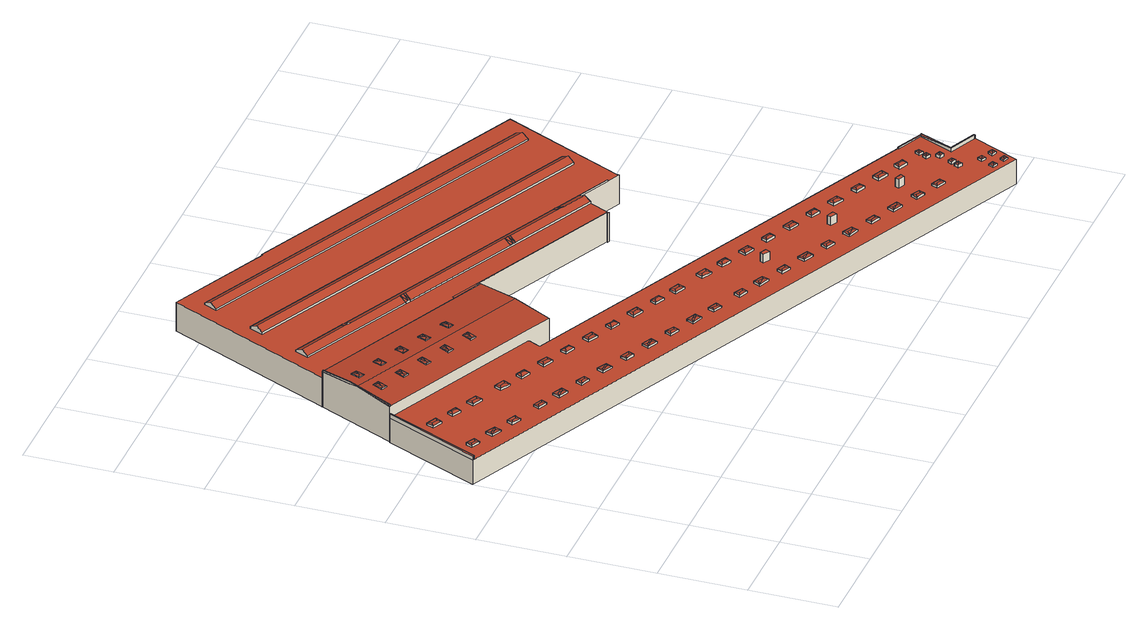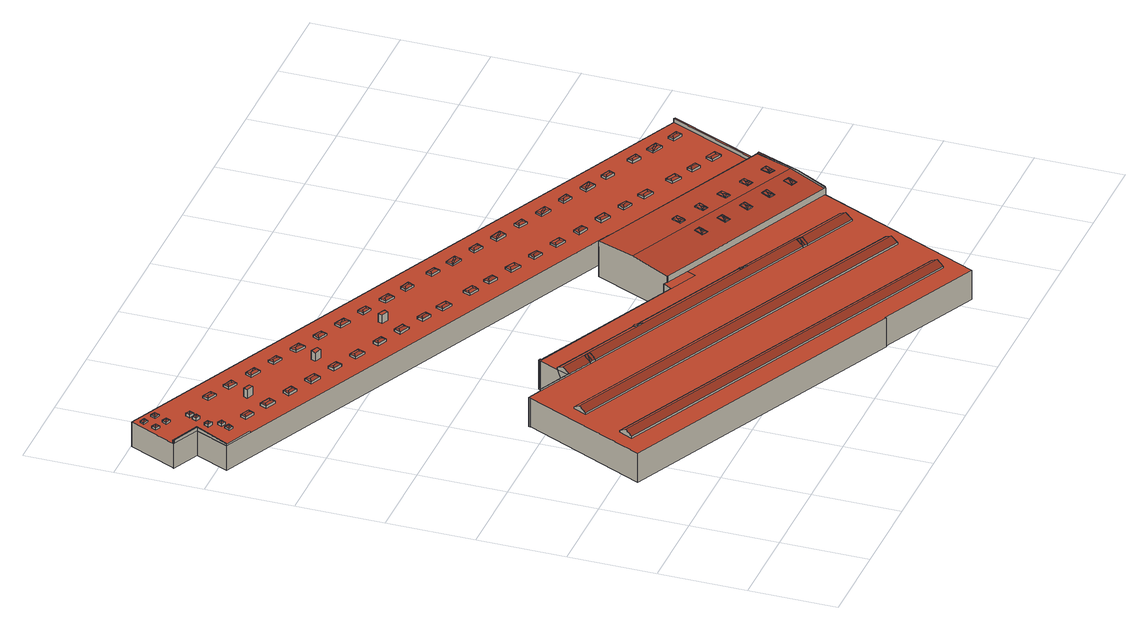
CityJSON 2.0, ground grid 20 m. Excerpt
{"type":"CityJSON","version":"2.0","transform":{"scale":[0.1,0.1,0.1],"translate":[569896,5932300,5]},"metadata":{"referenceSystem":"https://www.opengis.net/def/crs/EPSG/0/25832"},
"CityObjects":{
"building1":{"type":"Building","attributes":{"Grundfläche 2D":"8450.774285","Grundhöhe NN":"5.242"},"children":["building1-1","building1-2","building1-3","building1-4","building1-5","building1-6","building1-7","building1-8","building1-9","building1-10","building1-11","building1-12","building1-13","building1-14","building1-15","building1-16","building1-17","building1-18","building1-19","building1-20","building1-21","building1-22","building1-23","building1-24","building1-25","building1-26","building1-27","building1-28","building1-29","building1-30","building1-31","building1-32","building1-33","building1-34","building1-35","building1-36","building1-37","building1-38","building1-39","building1-40","building1-41","building1-42","building1-43","building1-44","building1-45","building1-46","building1-47","building1-48","building1-49","building1-50","building1-51","building1-52","building1-53","building1-54","building1-55","building1-56","building1-57","building1-58","building1-59","building1-60","building1-61","building1-62","building1-63","building1-64","building1-65","building1-66","building1-67","building1-68","building1-69","building1-70","building1-71","building1-72","building1-73"],"geometry":[{"type":"MultiSurface","lod":"3","boundaries":[[[0,1,2,3,4,5]],[[6,7,8,9,10,11,12,13,14,15,16,17,18,19,20,21,22,23,24,25,26,27,28,29,30,31]],[[32,33,34,35,36,37,38,39,40,41,31,30,29,28,27,26,25,24,23,22]],[[42,43,44,45]],[[46,47,44,43]],[[48,49,50,51]],[[52,53,50,49]],[[54,55,56,57]],[[54,57,58,59,60,61,62,63,64,65]],[[66,67,68,69,70,71,72,73,74,75,76,77,78,79,80,81,82,83,84,85,86,87],[88,89,90,91],[92,93,94,95]],[[96,97,98,99,100,101,102,103,104,105]],[[106,107,108,109,110,100,99,98,111,112]],[[113,114,115,75,74,73,116,117,118,119]],[[76,75,120,121]],[[5,4,64,63]],[[2,1,122,123]],[[123,124,3,2]],[[124,64,4,3]],[[41,76,125,6,31]],[[125,86,7,6]],[[86,85,8,7]],[[85,84,9,8]],[[126,15,14,13,83,82]],[[20,81,80,21]],[[21,80,79,32,22]],[[79,78,33,32]],[[41,40,37,36,77,76]],[[47,94,93,45,44]],[[42,45,93,92]],[[42,92,95,46,43]],[[47,46,95,94]],[[53,91,90,51,50]],[[48,51,90,89]],[[48,89,88,52,49]],[[53,52,88,91]],[[123,122,127,128]],[[124,123,128,129]],[[65,64,124,129,130]],[[131,55,54,65,130,132]],[[57,56,55,131,133]],[[58,57,133,134]],[[135,136,61,60,59,58,134,137]],[[62,61,136,138]],[[121,125,76]],[[87,86,125,121,139]],[[66,87,139,140]],[[68,67,141,142]],[[67,66,140,141]],[[69,68,142,143]],[[70,69,143,144]],[[71,70,144,145]],[[72,71,145,146]],[[96,105,147,148]],[[127,122,1,112,111,98,97,96,148,149]],[[5,63,62,138,150,109,108,107,106,112,1,0]],[[151,101,100,110,109,150,152]],[[151,117,101]],[[101,117,116,102]],[[72,146,147,105,104,103,102,116,73]],[[115,114,153,154]],[[75,115,154,120]],[[118,117,151,155]],[[119,118,155,156]],[[113,119,156,157]],[[114,113,157,153]],[[130,129,128,127,149,148,147,146,145,144,143,142,141,140,139,121,120,154,153,157,156,155,151,152,150,138,136,135,137,134,133,131,132]]],"semantics":{"surfaces":[{"type":"RoofSurface"},{"type":"WallSurface"},{"type":"GroundSurface"}],"values":[0,0,0,0,0,0,0,0,0,0,0,0,0,1,1,1,1,1,1,1,1,1,1,1,1,1,1,1,1,1,1,1,1,1,1,1,1,1,1,1,1,1,1,1,1,1,1,1,1,1,1,1,1,1,1,1,1,1,1,1,1,1,1,1,1,2]}}]},
"building1-1":{"type":"BuildingInstallation","parents":["building1"],"geometry":[{"type":"MultiSurface","lod":"3","boundaries":[[[158,159,160]],[[161,160,159,162]],[[163,164,159,158]],[[162,159,164]],[[165,166,158,160]],[[166,167,168,164,163,158]],[[168,169,162,164]],[[169,170,165,160,161,162]]],"semantics":{"surfaces":[{"type":"RoofSurface"},{"type":"WallSurface"}],"values":[0,0,0,0,1,1,1,1]}}]},
"building1-2":{"type":"BuildingInstallation","parents":["building1"],"geometry":[{"type":"MultiSurface","lod":"3","boundaries":[[[171,172,173,174]],[[174,173,175,176]],[[171,174,176,177]],[[172,171,177,178]],[[173,172,178,175]]],"semantics":{"surfaces":[{"type":"RoofSurface"},{"type":"WallSurface"}],"values":[0,1,1,1,1]}}]},
"building1-3":{"type":"BuildingInstallation","parents":["building1"],"geometry":[{"type":"MultiSurface","lod":"3","boundaries":[[[179,180,181]],[[182,181,180,183]],[[179,184,183,180]],[[182,183,184]],[[185,186,179,181]],[[186,187,184,179]],[[187,188,182,184]],[[188,185,181,182]]],"semantics":{"surfaces":[{"type":"RoofSurface"},{"type":"WallSurface"}],"values":[0,0,0,0,1,1,1,1]}}]},
"building1-4":{"type":"BuildingInstallation","parents":["building1"],"geometry":[{"type":"MultiSurface","lod":"3","boundaries":[[[189,190,191]],[[192,193,190,189]],[[194,193,192]],[[195,191,190,193,194]],[[196,197,189,191]],[[197,198,192,189]],[[198,199,194,192]],[[194,199,196,191,195]]],"semantics":{"surfaces":[{"type":"RoofSurface"},{"type":"WallSurface"}],"values":[0,0,0,0,1,1,1,1]}}]},
"building1-5":{"type":"BuildingInstallation","parents":["building1"],"geometry":[{"type":"MultiSurface","lod":"3","boundaries":[[[200,201,202]],[[203,204,201,200]],[[205,204,203]],[[206,202,201,204,205]],[[207,208,200,202]],[[208,209,203,200]],[[209,210,205,203]],[[205,210,207,202,206]]],"semantics":{"surfaces":[{"type":"RoofSurface"},{"type":"WallSurface"}],"values":[0,0,0,0,1,1,1,1]}}]},
"building1-6":{"type":"BuildingInstallation","parents":["building1"],"geometry":[{"type":"MultiSurface","lod":"3","boundaries":[[[211,212,213]],[[214,215,212,211]],[[216,215,214]],[[217,213,212,215,216]],[[218,219,211,213]],[[219,220,214,211]],[[220,221,216,214]],[[216,221,218,213,217]]],"semantics":{"surfaces":[{"type":"RoofSurface"},{"type":"WallSurface"}],"values":[0,0,0,0,1,1,1,1]}}]},
"building1-7":{"type":"BuildingInstallation","parents":["building1"],"geometry":[{"type":"MultiSurface","lod":"3","boundaries":[[[222,223,224]],[[224,223,225]],[[226,223,222]],[[225,223,226]],[[227,228,222,224]],[[228,229,226,222]],[[229,230,225,226]],[[230,227,224,225]]],"semantics":{"surfaces":[{"type":"RoofSurface"},{"type":"WallSurface"}],"values":[0,0,0,0,1,1,1,1]}}]},
"building1-8":{"type":"BuildingInstallation","parents":["building1"],"geometry":[{"type":"MultiSurface","lod":"3","boundaries":[[[231,232,233]],[[234,233,232,235]],[[231,236,235,232]],[[234,235,236]],[[237,238,231,233]],[[238,239,236,231]],[[239,240,234,236]],[[240,237,233,234]]],"semantics":{"surfaces":[{"type":"RoofSurface"},{"type":"WallSurface"}],"values":[0,0,0,0,1,1,1,1]}}]},
"building1-9":{"type":"BuildingInstallation","parents":["building1"],"geometry":[{"type":"MultiSurface","lod":"3","boundaries":[[[241,242,243]],[[244,245,242,241]],[[246,247,242,245]],[[248,243,242,247]],[[249,250,241,243]],[[250,251,252,245,244,241]],[[252,253,254,247,246,245]],[[254,255,249,243,248,247]]],"semantics":{"surfaces":[{"type":"RoofSurface"},{"type":"WallSurface"}],"values":[0,0,0,0,1,1,1,1]}}]},
"building1-10":{"type":"BuildingInstallation","parents":["building1"],"geometry":[{"type":"MultiSurface","lod":"3","boundaries":[[[256,257,258]],[[259,260,257,256]],[[261,260,259]],[[262,258,257,260,261]],[[263,264,256,258]],[[264,265,259,256]],[[265,266,261,259]],[[261,266,263,258,262]]],"semantics":{"surfaces":[{"type":"RoofSurface"},{"type":"WallSurface"}],"values":[0,0,0,0,1,1,1,1]}}]},
"building1-11":{"type":"BuildingInstallation","parents":["building1"],"geometry":[{"type":"MultiSurface","lod":"3","boundaries":[[[267,13,268,269]],[[9,269,270]],[[267,269,9]],[[11,10,270,269,268,12]],[[270,10,9]],[[267,9,84,83,13]],[[268,13,12]]],"semantics":{"surfaces":[{"type":"RoofSurface"},{"type":"WallSurface"}],"values":[0,0,0,1,1,1,1]}}]},
"building1-12":{"type":"BuildingInstallation","parents":["building1"],"geometry":[{"type":"MultiSurface","lod":"3","boundaries":[[[271,272,273,20]],[[17,16,272,274]],[[273,272,16,15]],[[18,274,272,271,19]],[[18,17,274]],[[20,273,15,126,82,81]],[[20,19,271]]],"semantics":{"surfaces":[{"type":"RoofSurface"},{"type":"WallSurface"}],"values":[0,0,0,1,1,1,1]}}]},
"building1-13":{"type":"BuildingInstallation","parents":["building1"],"geometry":[{"type":"MultiSurface","lod":"3","boundaries":[[[275,276,277]],[[36,276,275]],[[278,276,36]],[[275,277,33]],[[277,276,278,35,34]],[[34,33,277]],[[275,33,78,77,36]],[[36,35,278]]],"semantics":{"surfaces":[{"type":"RoofSurface"},{"type":"WallSurface"}],"values":[0,0,0,0,1,1,1,1]}}]},
"building1-14":{"type":"BuildingInstallation","parents":["building1"],"geometry":[{"type":"MultiSurface","lod":"3","boundaries":[[[279,280,281]],[[40,280,279]],[[282,280,40]],[[279,281,37]],[[281,280,282,39,38]],[[38,37,281]],[[40,279,37]],[[40,39,282]]],"semantics":{"surfaces":[{"type":"RoofSurface"},{"type":"WallSurface"}],"values":[0,0,0,0,1,1,1,1]}}]},
"building1-15":{"type":"BuildingInstallation","parents":["building1"],"geometry":[{"type":"MultiSurface","lod":"3","boundaries":[[[283,284,285]],[[285,284,286]],[[287,284,283]],[[286,288,287]],[[288,284,287]],[[286,284,288]],[[289,290,283,285]],[[287,283,290,291]],[[291,292,286,287]],[[285,286,292,289]]],"semantics":{"surfaces":[{"type":"RoofSurface"},{"type":"WallSurface"}],"values":[0,0,0,0,0,0,1,1,1,1]}}]},
"building1-16":{"type":"BuildingInstallation","parents":["building1"],"geometry":[{"type":"MultiSurface","lod":"3","boundaries":[[[293,294,295]],[[295,294,296]],[[297,294,293]],[[298,296,299,297]],[[299,294,297]],[[296,294,299]],[[300,301,293,295]],[[301,302,297,293]],[[302,303,304,296,298,297]],[[304,300,295,296]]],"semantics":{"surfaces":[{"type":"RoofSurface"},{"type":"WallSurface"}],"values":[0,0,0,0,0,0,1,1,1,1]}}]},
"building1-17":{"type":"BuildingInstallation","parents":["building1"],"geometry":[{"type":"MultiSurface","lod":"3","boundaries":[[[305,306,307]],[[307,306,308]],[[309,310,305]],[[310,306,305]],[[311,310,309]],[[308,310,311]],[[308,306,310]],[[312,313,309,305,307]],[[313,314,311,309]],[[308,311,314,315]],[[315,312,307,308]]],"semantics":{"surfaces":[{"type":"RoofSurface"},{"type":"WallSurface"}],"values":[0,0,0,0,0,0,0,1,1,1,1]}}]},
"building1-18":{"type":"BuildingInstallation","parents":["building1"],"geometry":[{"type":"MultiSurface","lod":"3","boundaries":[[[316,317,318]],[[318,317,319]],[[320,321,316]],[[316,321,317]],[[322,321,320]],[[319,321,322]],[[317,321,319]],[[318,323,324,320,316]],[[324,325,322,320]],[[325,326,319,322]],[[326,323,318,319]]],"semantics":{"surfaces":[{"type":"RoofSurface"},{"type":"WallSurface"}],"values":[0,0,0,0,0,0,0,1,1,1,1]}}]},
"building1-19":{"type":"BuildingInstallation","parents":["building1"],"geometry":[{"type":"MultiSurface","lod":"3","boundaries":[[[327,328,329]],[[329,328,330]],[[331,332,327]],[[327,332,328]],[[333,332,331]],[[330,332,333]],[[328,332,330]],[[329,334,335,331,327]],[[335,336,333,331]],[[336,337,330,333]],[[337,334,329,330]]],"semantics":{"surfaces":[{"type":"RoofSurface"},{"type":"WallSurface"}],"values":[0,0,0,0,0,0,0,1,1,1,1]}}]},
"building1-20":{"type":"BuildingInstallation","parents":["building1"],"geometry":[{"type":"MultiSurface","lod":"3","boundaries":[[[338,339,340]],[[340,339,341]],[[342,339,338]],[[341,343,342]],[[342,343,339]],[[339,343,341]],[[344,345,338,340]],[[345,346,342,338]],[[346,347,341,342]],[[347,344,340,341]]],"semantics":{"surfaces":[{"type":"RoofSurface"},{"type":"WallSurface"}],"values":[0,0,0,0,0,0,1,1,1,1]}}]},
"building1-21":{"type":"BuildingInstallation","parents":["building1"],"geometry":[{"type":"MultiSurface","lod":"3","boundaries":[[[348,349,350,351]],[[350,349,352,353,354]],[[111,355,348,351]],[[355,99,356,352,349,348]],[[356,104,96,354,353,352]],[[354,96,97,98,111,351,350]]],"semantics":{"surfaces":[{"type":"RoofSurface"},{"type":"WallSurface"}],"values":[0,0,1,1,1,1]}}]},
"building1-22":{"type":"BuildingInstallation","parents":["building1"],"geometry":[{"type":"MultiSurface","lod":"3","boundaries":[[[357,358,359]],[[359,358,360]],[[361,362,357]],[[362,358,357]],[[363,362,361]],[[360,362,363]],[[360,358,362]],[[361,357,359,364,365]],[[365,366,363,361]],[[360,363,366,367]],[[367,364,359,360]]],"semantics":{"surfaces":[{"type":"RoofSurface"},{"type":"WallSurface"}],"values":[0,0,0,0,0,0,0,1,1,1,1]}}]},
"building1-23":{"type":"BuildingInstallation","parents":["building1"],"geometry":[{"type":"MultiSurface","lod":"3","boundaries":[[[368,369,370]],[[370,369,371]],[[372,369,368]],[[371,373,372]],[[373,369,372]],[[371,369,373]],[[374,375,368,370]],[[372,368,375,376]],[[376,377,371,372]],[[370,371,377,374]]],"semantics":{"surfaces":[{"type":"RoofSurface"},{"type":"WallSurface"}],"values":[0,0,0,0,0,0,1,1,1,1]}}]},
"building1-24":{"type":"BuildingInstallation","parents":["building1"],"geometry":[{"type":"MultiSurface","lod":"3","boundaries":[[[378,379,380]],[[380,379,381]],[[382,379,378]],[[381,383,382]],[[383,379,382]],[[381,379,383]],[[384,385,378,380]],[[382,378,385,386]],[[386,387,381,382]],[[380,381,387,384]]],"semantics":{"surfaces":[{"type":"RoofSurface"},{"type":"WallSurface"}],"values":[0,0,0,0,0,0,1,1,1,1]}}]},
"building1-25":{"type":"BuildingInstallation","parents":["building1"],"geometry":[{"type":"MultiSurface","lod":"3","boundaries":[[[388,389,390]],[[390,389,391]],[[392,393,388]],[[388,393,389]],[[394,393,392]],[[391,393,394]],[[389,393,391]],[[390,395,396,392,388]],[[396,397,394,392]],[[397,398,391,394]],[[398,395,390,391]]],"semantics":{"surfaces":[{"type":"RoofSurface"},{"type":"WallSurface"}],"values":[0,0,0,0,0,0,0,1,1,1,1]}}]},
"building1-26":{"type":"BuildingInstallation","parents":["building1"],"geometry":[{"type":"MultiSurface","lod":"3","boundaries":[[[399,400,401]],[[399,402,403,400]],[[404,403,402]],[[401,400,404]],[[404,400,403]],[[405,406,399,401]],[[406,407,402,399]],[[407,408,404,402]],[[408,405,401,404]]],"semantics":{"surfaces":[{"type":"RoofSurface"},{"type":"WallSurface"}],"values":[0,0,0,0,0,1,1,1,1]}}]},
"building1-27":{"type":"BuildingInstallation","parents":["building1"],"geometry":[{"type":"MultiSurface","lod":"3","boundaries":[[[409,410,411]],[[412,413,410,409]],[[414,413,412]],[[415,411,410,413,414]],[[416,417,409,411]],[[417,418,412,409]],[[418,419,414,412]],[[419,420,416,411,415,414]]],"semantics":{"surfaces":[{"type":"RoofSurface"},{"type":"WallSurface"}],"values":[0,0,0,0,1,1,1,1]}}]},
"building1-28":{"type":"BuildingInstallation","parents":["building1"],"geometry":[{"type":"MultiSurface","lod":"3","boundaries":[[[421,422,423]],[[424,425,422,421]],[[426,425,424]],[[427,423,422,425,426]],[[428,429,421,423]],[[429,430,424,421]],[[430,431,426,424]],[[426,431,428,423,427]]],"semantics":{"surfaces":[{"type":"RoofSurface"},{"type":"WallSurface"}],"values":[0,0,0,0,1,1,1,1]}}]},
"building1-29":{"type":"BuildingInstallation","parents":["building1"],"geometry":[{"type":"MultiSurface","lod":"3","boundaries":[[[432,433,434]],[[435,436,433,432]],[[437,436,435]],[[438,434,433,436,437]],[[439,440,432,434]],[[440,441,435,432]],[[441,442,437,435]],[[437,442,439,434,438]]],"semantics":{"surfaces":[{"type":"RoofSurface"},{"type":"WallSurface"}],"values":[0,0,0,0,1,1,1,1]}}]},
"building1-30":{"type":"BuildingInstallation","parents":["building1"],"geometry":[{"type":"MultiSurface","lod":"3","boundaries":[[[443,444,445]],[[446,445,444,447]],[[443,448,447,444]],[[446,447,448]],[[449,450,443,445]],[[450,451,448,443]],[[451,452,446,448]],[[452,449,445,446]]],"semantics":{"surfaces":[{"type":"RoofSurface"},{"type":"WallSurface"}],"values":[0,0,0,0,1,1,1,1]}}]},
"building1-31":{"type":"BuildingInstallation","parents":["building1"],"geometry":[{"type":"MultiSurface","lod":"3","boundaries":[[[453,454,455,456]],[[457,456,455,458]],[[454,459,458,455]],[[457,458,459]],[[456,460,461,454,453]],[[461,462,459,454]],[[462,463,457,459]],[[463,460,456,457]]],"semantics":{"surfaces":[{"type":"RoofSurface"},{"type":"WallSurface"}],"values":[0,0,0,0,1,1,1,1]}}]},
"building1-32":{"type":"BuildingInstallation","parents":["building1"],"geometry":[{"type":"MultiSurface","lod":"3","boundaries":[[[464,465,466]],[[467,468,465,464]],[[469,468,467]],[[470,466,465,468,469]],[[471,472,464,466]],[[472,473,467,464]],[[473,474,469,467]],[[469,474,471,466,470]]],"semantics":{"surfaces":[{"type":"RoofSurface"},{"type":"WallSurface"}],"values":[0,0,0,0,1,1,1,1]}}]},
"building1-33":{"type":"BuildingInstallation","parents":["building1"],"geometry":[{"type":"MultiSurface","lod":"3","boundaries":[[[475,476,477]],[[478,477,476,479]],[[475,480,479,476]],[[478,479,480]],[[481,482,475,477]],[[482,483,480,475]],[[483,484,478,480]],[[484,481,477,478]]],"semantics":{"surfaces":[{"type":"RoofSurface"},{"type":"WallSurface"}],"values":[0,0,0,0,1,1,1,1]}}]},
"building1-34":{"type":"BuildingInstallation","parents":["building1"],"geometry":[{"type":"MultiSurface","lod":"3","boundaries":[[[485,486,487,488]],[[488,487,489,490]],[[485,488,490,491]],[[486,485,491,492]],[[487,486,492,489]]],"semantics":{"surfaces":[{"type":"RoofSurface"},{"type":"WallSurface"}],"values":[0,1,1,1,1]}}]},
"building1-35":{"type":"BuildingInstallation","parents":["building1"],"geometry":[{"type":"MultiSurface","lod":"3","boundaries":[[[493,494,495]],[[496,497,494,493]],[[498,497,496]],[[499,495,494,497,498]],[[500,501,493,495]],[[501,502,496,493]],[[502,503,498,496]],[[498,503,500,495,499]]],"semantics":{"surfaces":[{"type":"RoofSurface"},{"type":"WallSurface"}],"values":[0,0,0,0,1,1,1,1]}}]},
"building1-36":{"type":"BuildingInstallation","parents":["building1"],"geometry":[{"type":"MultiSurface","lod":"3","boundaries":[[[504,505,506,507]],[[54,55,505,504]],[[508,54,504,507]],[[55,56,506,505]]],"semantics":{"surfaces":[{"type":"RoofSurface"},{"type":"WallSurface"}],"values":[0,1,1,1]}}]},
"building1-37":{"type":"BuildingInstallation","parents":["building1"],"geometry":[{"type":"MultiSurface","lod":"3","boundaries":[[[509,510,511]],[[512,513,510,509]],[[514,513,512]],[[515,511,510,513,514]],[[516,517,509,511]],[[517,518,512,509]],[[518,519,514,512]],[[514,519,516,511,515]]],"semantics":{"surfaces":[{"type":"RoofSurface"},{"type":"WallSurface"}],"values":[0,0,0,0,1,1,1,1]}}]},
"building1-38":{"type":"BuildingInstallation","parents":["building1"],"geometry":[{"type":"MultiSurface","lod":"3","boundaries":[[[520,521,522,523]],[[524,523,522,525]],[[521,526,525,522]],[[524,525,526]],[[523,527,528,521,520]],[[526,521,528,529]],[[529,530,524,526]],[[530,527,523,524]]],"semantics":{"surfaces":[{"type":"RoofSurface"},{"type":"WallSurface"}],"values":[0,0,0,0,1,1,1,1]}}]},
"building1-39":{"type":"BuildingInstallation","parents":["building1"],"geometry":[{"type":"MultiSurface","lod":"3","boundaries":[[[531,532,533,534]],[[532,535,536,533]],[[537,536,535]],[[534,533,537]],[[537,533,536]],[[534,538,539,540,532,531]],[[540,541,535,532]],[[541,542,537,535]],[[542,538,534,537]]],"semantics":{"surfaces":[{"type":"RoofSurface"},{"type":"WallSurface"}],"values":[0,0,0,0,0,1,1,1,1]}}]},
"building1-40":{"type":"BuildingInstallation","parents":["building1"],"geometry":[{"type":"MultiSurface","lod":"3","boundaries":[[[543,544,545]],[[545,544,546]],[[547,544,543]],[[546,544,547]],[[548,549,543,545]],[[549,550,547,543]],[[550,551,546,547]],[[551,548,545,546]]],"semantics":{"surfaces":[{"type":"RoofSurface"},{"type":"WallSurface"}],"values":[0,0,0,0,1,1,1,1]}}]},
"building1-41":{"type":"BuildingInstallation","parents":["building1"],"geometry":[{"type":"MultiSurface","lod":"3","boundaries":[[[552,553,554]],[[552,555,556,553]],[[557,556,555]],[[554,553,557]],[[557,553,556]],[[552,554,558,559]],[[559,560,555,552]],[[561,557,555,560]],[[561,558,554,557]]],"semantics":{"surfaces":[{"type":"RoofSurface"},{"type":"WallSurface"}],"values":[0,0,0,0,0,1,1,1,1]}}]},
"building1-42":{"type":"BuildingInstallation","parents":["building1"],"geometry":[{"type":"MultiSurface","lod":"3","boundaries":[[[562,563,564]],[[562,565,566,563]],[[567,566,565]],[[564,563,567]],[[567,563,566]],[[568,569,562,564]],[[569,570,565,562]],[[570,571,567,565]],[[571,568,564,567]]],"semantics":{"surfaces":[{"type":"RoofSurface"},{"type":"WallSurface"}],"values":[0,0,0,0,0,1,1,1,1]}}]},
"building1-43":{"type":"BuildingInstallation","parents":["building1"],"geometry":[{"type":"MultiSurface","lod":"3","boundaries":[[[572,573,574]],[[575,576,573,572]],[[577,576,575]],[[578,574,573,576,577]],[[579,580,572,574]],[[580,581,575,572]],[[581,582,577,575]],[[577,582,579,574,578]]],"semantics":{"surfaces":[{"type":"RoofSurface"},{"type":"WallSurface"}],"values":[0,0,0,0,1,1,1,1]}}]},
"building1-44":{"type":"BuildingInstallation","parents":["building1"],"geometry":[{"type":"MultiSurface","lod":"3","boundaries":[[[583,584,585,586]],[[586,585,587,588]],[[583,586,588,589]],[[584,583,589,590]],[[585,584,590,587]]],"semantics":{"surfaces":[{"type":"RoofSurface"},{"type":"WallSurface"}],"values":[0,1,1,1,1]}}]},
"building1-45":{"type":"BuildingInstallation","parents":["building1"],"geometry":[{"type":"MultiSurface","lod":"3","boundaries":[[[591,592,593]],[[594,595,592,591]],[[596,595,594]],[[597,593,592,595,596]],[[598,599,591,593]],[[599,600,594,591]],[[600,601,596,594]],[[596,601,598,593,597]]],"semantics":{"surfaces":[{"type":"RoofSurface"},{"type":"WallSurface"}],"values":[0,0,0,0,1,1,1,1]}}]},
"building1-46":{"type":"BuildingInstallation","parents":["building1"],"geometry":[{"type":"MultiSurface","lod":"3","boundaries":[[[602,603,604]],[[605,604,603,606]],[[602,607,606,603]],[[605,606,607]],[[608,609,602,604]],[[609,610,607,602]],[[610,611,605,607]],[[611,608,604,605]]],"semantics":{"surfaces":[{"type":"RoofSurface"},{"type":"WallSurface"}],"values":[0,0,0,0,1,1,1,1]}}]},
"building1-47":{"type":"BuildingInstallation","parents":["building1"],"geometry":[{"type":"MultiSurface","lod":"3","boundaries":[[[612,507,506,613]],[[613,614,612]],[[615,616,614,613]],[[617,618,614,616]],[[619,618,617]],[[507,612,620,508]],[[613,506,56,57]],[[57,58,615,613]],[[615,58,59,60,619,617,616]],[[60,621,618,619]],[[614,618,621,622]],[[612,614,622,620]]],"semantics":{"surfaces":[{"type":"RoofSurface"},{"type":"WallSurface"}],"values":[0,0,0,0,0,1,1,1,1,1,1,1]}}]},
"building1-48":{"type":"BuildingInstallation","parents":["building1"],"geometry":[{"type":"MultiSurface","lod":"3","boundaries":[[[623,624,625]],[[626,627,623]],[[623,627,624]],[[628,627,626]],[[625,624,628]],[[624,627,628]],[[629,630,623,625]],[[630,631,626,623]],[[631,632,628,626]],[[632,629,625,628]]],"semantics":{"surfaces":[{"type":"RoofSurface"},{"type":"WallSurface"}],"values":[0,0,0,0,0,0,1,1,1,1]}}]},
"building1-49":{"type":"BuildingInstallation","parents":["building1"],"geometry":[{"type":"MultiSurface","lod":"3","boundaries":[[[633,634,635]],[[635,634,636]],[[637,634,633]],[[636,634,637]],[[638,639,633,635]],[[639,640,637,633]],[[640,641,636,637]],[[641,638,635,636]]],"semantics":{"surfaces":[{"type":"RoofSurface"},{"type":"WallSurface"}],"values":[0,0,0,0,1,1,1,1]}}]},
"building1-50":{"type":"BuildingInstallation","parents":["building1"],"geometry":[{"type":"MultiSurface","lod":"3","boundaries":[[[642,643,644]],[[644,643,645]],[[646,647,643,642]],[[645,643,647]],[[648,649,642,644]],[[649,650,651,647,646,642]],[[651,652,645,647]],[[652,648,644,645]]],"semantics":{"surfaces":[{"type":"RoofSurface"},{"type":"WallSurface"}],"values":[0,0,0,0,1,1,1,1]}}]},
"building1-51":{"type":"BuildingInstallation","parents":["building1"],"geometry":[{"type":"MultiSurface","lod":"3","boundaries":[[[653,654,655]],[[656,657,653]],[[657,654,653]],[[658,657,656]],[[655,654,658]],[[658,654,657]],[[659,660,653,655]],[[656,653,660,661]],[[662,658,656,661]],[[662,659,655,658]]],"semantics":{"surfaces":[{"type":"RoofSurface"},{"type":"WallSurface"}],"values":[0,0,0,0,0,0,1,1,1,1]}}]},
"building1-52":{"type":"BuildingInstallation","parents":["building1"],"geometry":[{"type":"MultiSurface","lod":"3","boundaries":[[[663,664,665]],[[666,667,663]],[[663,667,664]],[[668,667,666]],[[665,664,668]],[[664,667,668]],[[669,670,663,665]],[[670,671,666,663]],[[671,672,668,666]],[[672,669,665,668]]],"semantics":{"surfaces":[{"type":"RoofSurface"},{"type":"WallSurface"}],"values":[0,0,0,0,0,0,1,1,1,1]}}]},
"building1-53":{"type":"BuildingInstallation","parents":["building1"],"geometry":[{"type":"MultiSurface","lod":"3","boundaries":[[[673,674,675]],[[676,677,674,673]],[[678,677,676]],[[679,675,674,677,678]],[[680,681,673,675]],[[681,682,676,673]],[[682,683,678,676]],[[683,684,680,675,679,678]]],"semantics":{"surfaces":[{"type":"RoofSurface"},{"type":"WallSurface"}],"values":[0,0,0,0,1,1,1,1]}}]},
"building1-54":{"type":"BuildingInstallation","parents":["building1"],"geometry":[{"type":"MultiSurface","lod":"3","boundaries":[[[685,686,687]],[[688,687,686,689]],[[685,690,689,686]],[[688,689,690]],[[691,692,685,687]],[[692,693,690,685]],[[693,694,688,690]],[[694,691,687,688]]],"semantics":{"surfaces":[{"type":"RoofSurface"},{"type":"WallSurface"}],"values":[0,0,0,0,1,1,1,1]}}]},
"building1-55":{"type":"BuildingInstallation","parents":["building1"],"geometry":[{"type":"MultiSurface","lod":"3","boundaries":[[[695,696,697]],[[697,696,698]],[[699,696,695]],[[698,696,699]],[[700,695,697,701]],[[700,702,699,695]],[[702,703,698,699]],[[703,701,697,698]]],"semantics":{"surfaces":[{"type":"RoofSurface"},{"type":"WallSurface"}],"values":[0,0,0,0,1,1,1,1]}}]},
"building1-56":{"type":"BuildingInstallation","parents":["building1"],"geometry":[{"type":"MultiSurface","lod":"3","boundaries":[[[704,705,706]],[[707,708,705,704]],[[709,708,707]],[[710,706,705,708,709]],[[711,712,704,706]],[[712,713,707,704]],[[713,714,709,707]],[[709,714,711,706,710]]],"semantics":{"surfaces":[{"type":"RoofSurface"},{"type":"WallSurface"}],"values":[0,0,0,0,1,1,1,1]}}]},
"building1-57":{"type":"BuildingInstallation","parents":["building1"],"geometry":[{"type":"MultiSurface","lod":"3","boundaries":[[[715,716,717,718]],[[719,718,717,720]],[[716,721,720,717]],[[719,720,721]],[[718,722,723,716,715]],[[723,724,721,716]],[[724,725,719,721]],[[725,722,718,719]]],"semantics":{"surfaces":[{"type":"RoofSurface"},{"type":"WallSurface"}],"values":[0,0,0,0,1,1,1,1]}}]},
"building1-58":{"type":"BuildingInstallation","parents":["building1"],"geometry":[{"type":"MultiSurface","lod":"3","boundaries":[[[726,727,728]],[[728,727,729]],[[730,727,726]],[[729,727,730]],[[731,732,726,728]],[[732,733,730,726]],[[733,734,729,730]],[[734,731,728,729]]],"semantics":{"surfaces":[{"type":"RoofSurface"},{"type":"WallSurface"}],"values":[0,0,0,0,1,1,1,1]}}]},
"building1-59":{"type":"BuildingInstallation","parents":["building1"],"geometry":[{"type":"MultiSurface","lod":"3","boundaries":[[[735,736,737]],[[738,739,736,735]],[[740,739,738]],[[741,737,736,739,740]],[[742,743,735,737]],[[743,744,738,735]],[[744,745,740,738]],[[740,745,742,737,741]]],"semantics":{"surfaces":[{"type":"RoofSurface"},{"type":"WallSurface"}],"values":[0,0,0,0,1,1,1,1]}}]},
"building1-60":{"type":"BuildingInstallation","parents":["building1"],"geometry":[{"type":"MultiSurface","lod":"3","boundaries":[[[746,747,748]],[[749,750,747,746]],[[751,750,749]],[[752,748,747,750,751]],[[753,754,746,748]],[[754,755,749,746]],[[755,756,751,749]],[[756,757,753,748,752,751]]],"semantics":{"surfaces":[{"type":"RoofSurface"},{"type":"WallSurface"}],"values":[0,0,0,0,1,1,1,1]}}]},
"building1-61":{"type":"BuildingInstallation","parents":["building1"],"geometry":[{"type":"MultiSurface","lod":"3","boundaries":[[[758,759,760]],[[761,762,759,758]],[[763,762,761]],[[764,760,759,762,763]],[[765,766,758,760]],[[766,767,761,758]],[[767,768,763,761]],[[763,768,765,760,764]]],"semantics":{"surfaces":[{"type":"RoofSurface"},{"type":"WallSurface"}],"values":[0,0,0,0,1,1,1,1]}}]},
"building1-62":{"type":"BuildingInstallation","parents":["building1"],"geometry":[{"type":"MultiSurface","lod":"3","boundaries":[[[769,770,771,772]],[[773,774,771,770]],[[775,774,773]],[[776,772,771,774,775]],[[772,777,778,770,769]],[[778,779,773,770]],[[779,780,775,773]],[[775,780,777,772,776]]],"semantics":{"surfaces":[{"type":"RoofSurface"},{"type":"WallSurface"}],"values":[0,0,0,0,1,1,1,1]}}]},
"building1-63":{"type":"BuildingInstallation","parents":["building1"],"geometry":[{"type":"MultiSurface","lod":"3","boundaries":[[[781,782,783]],[[784,783,782,785]],[[781,786,785,782]],[[784,785,786]],[[787,788,781,783]],[[786,781,788,789]],[[790,784,786,789]],[[790,787,783,784]]],"semantics":{"surfaces":[{"type":"RoofSurface"},{"type":"WallSurface"}],"values":[0,0,0,0,1,1,1,1]}}]},
"building1-64":{"type":"BuildingInstallation","parents":["building1"],"geometry":[{"type":"MultiSurface","lod":"3","boundaries":[[[791,792,793]],[[794,795,792,791]],[[796,795,794]],[[797,793,792,795,796]],[[798,791,793,799]],[[798,800,794,791]],[[801,796,794,800]],[[796,801,799,793,797]]],"semantics":{"surfaces":[{"type":"RoofSurface"},{"type":"WallSurface"}],"values":[0,0,0,0,1,1,1,1]}}]},
"building1-65":{"type":"BuildingInstallation","parents":["building1"],"geometry":[{"type":"MultiSurface","lod":"3","boundaries":[[[802,803,804]],[[805,806,803,802]],[[807,806,805]],[[808,804,803,806,807]],[[809,810,802,804]],[[810,811,805,802]],[[811,812,807,805]],[[807,812,809,804,808]]],"semantics":{"surfaces":[{"type":"RoofSurface"},{"type":"WallSurface"}],"values":[0,0,0,0,1,1,1,1]}}]},
"building1-66":{"type":"BuildingInstallation","parents":["building1"],"geometry":[{"type":"MultiSurface","lod":"3","boundaries":[[[813,814,815]],[[816,817,813]],[[813,817,814]],[[818,817,816]],[[815,814,818]],[[814,817,818]],[[819,820,813,815]],[[820,821,816,813]],[[821,822,818,816]],[[822,819,815,818]]],"semantics":{"surfaces":[{"type":"RoofSurface"},{"type":"WallSurface"}],"values":[0,0,0,0,0,0,1,1,1,1]}}]},
"building1-67":{"type":"BuildingInstallation","parents":["building1"],"geometry":[{"type":"MultiSurface","lod":"3","boundaries":[[[823,824,825]],[[825,824,826]],[[827,824,823]],[[826,824,827]],[[828,829,823,825]],[[829,830,827,823]],[[830,831,826,827]],[[831,828,825,826]]],"semantics":{"surfaces":[{"type":"RoofSurface"},{"type":"WallSurface"}],"values":[0,0,0,0,1,1,1,1]}}]},
"building1-68":{"type":"BuildingInstallation","parents":["building1"],"geometry":[{"type":"MultiSurface","lod":"3","boundaries":[[[832,833,834]],[[835,836,833,832]],[[837,836,835]],[[838,834,833,836,837]],[[839,840,832,834]],[[840,841,835,832]],[[841,842,837,835]],[[837,842,839,834,838]]],"semantics":{"surfaces":[{"type":"RoofSurface"},{"type":"WallSurface"}],"values":[0,0,0,0,1,1,1,1]}}]},
"building1-69":{"type":"BuildingInstallation","parents":["building1"],"geometry":[{"type":"MultiSurface","lod":"3","boundaries":[[[843,844,845]],[[846,847,843]],[[847,844,843]],[[848,847,846]],[[845,844,848]],[[848,844,847]],[[849,850,843,845]],[[850,851,846,843]],[[851,852,848,846]],[[852,849,845,848]]],"semantics":{"surfaces":[{"type":"RoofSurface"},{"type":"WallSurface"}],"values":[0,0,0,0,0,0,1,1,1,1]}}]},
"building1-70":{"type":"BuildingInstallation","parents":["building1"],"geometry":[{"type":"MultiSurface","lod":"3","boundaries":[[[853,854,855]],[[856,857,854,853]],[[858,857,856]],[[859,855,854,857,858]],[[860,861,853,855]],[[861,862,856,853]],[[862,863,858,856]],[[858,863,860,855,859]]],"semantics":{"surfaces":[{"type":"RoofSurface"},{"type":"WallSurface"}],"values":[0,0,0,0,1,1,1,1]}}]},
"building1-71":{"type":"BuildingInstallation","parents":["building1"],"geometry":[{"type":"MultiSurface","lod":"3","boundaries":[[[864,865,866]],[[867,868,865,864]],[[869,868,867]],[[870,866,865,868,869]],[[871,872,864,866]],[[872,873,867,864]],[[873,874,869,867]],[[869,874,871,866,870]]],"semantics":{"surfaces":[{"type":"RoofSurface"},{"type":"WallSurface"}],"values":[0,0,0,0,1,1,1,1]}}]},
"building1-72":{"type":"BuildingInstallation","parents":["building1"],"geometry":[{"type":"MultiSurface","lod":"3","boundaries":[[[875,876,877]],[[878,877,876,879]],[[875,880,879,876]],[[878,879,880]],[[881,882,875,877]],[[882,883,880,875]],[[883,884,878,880]],[[884,881,877,878]]],"semantics":{"surfaces":[{"type":"RoofSurface"},{"type":"WallSurface"}],"values":[0,0,0,0,1,1,1,1]}}]},
"building1-73":{"type":"BuildingInstallation","parents":["building1"],"geometry":[{"type":"MultiSurface","lod":"3","boundaries":[[[885,886,887]],[[888,887,886,889]],[[885,890,889,886]],[[888,889,890]],[[891,892,885,887]],[[892,893,890,885]],[[893,894,888,890]],[[894,891,887,888]]],"semantics":{"surfaces":[{"type":"RoofSurface"},{"type":"WallSurface"}],"values":[0,0,0,0,1,1,1,1]}}]}
},
"vertices":[
[104,896,71],[104,897,71],[102,897,71],[3,679,71],[7,677,71],[106,896,71],[1032,806,77],[1111,770,77],[1111,771,77],[976,833,77],[969,818,85],[962,822,85],[955,825,85],[962,840,77],[400,1100,77],[399,1100,77],[399,1098,78],[398,1095,79],[393,1084,85],[380,1091,85],[387,1106,77],[266,1162,77],[259,1145,86],[379,1090,86],[386,1086,86],[525,1022,86],[532,1019,86],[809,891,86],[816,888,86],[962,820,86],[968,817,86],[1025,791,86],[252,1130,77],[518,1007,77],[524,1022,85],[538,1015,85],[531,1001,77],[802,876,77],[809,890,85],[822,884,85],[816,869,77],[1019,775,77],[377,1402,77],[370,1386,86],[1215,995,86],[1223,1011,77],[363,1371,77],[1208,980,77],[321,1281,77],[314,1265,86],[1159,874,86],[1167,890,77],[307,1250,77],[1152,859,77],[1542,110,62],[1544,113,62],[1542,114,62],[1479,142,62],[1514,220,62],[1452,248,62],[1450,249,62],[471,695,62],[484,724,62],[106,896,62],[7,677,62],[1492,2,62],[1144,759,73],[1143,759,73],[1275,1043,73],[602,1355,73],[601,1352,73],[366,1461,73],[187,1074,73],[566,904,73],[576,925,73],[999,732,73],[1019,775,73],[531,1001,73],[518,1007,73],[252,1130,73],[266,1162,73],[387,1106,73],[400,1100,73],[962,840,73],[976,833,73],[1111,771,73],[1111,770,73],[1143,756,73],[307,1250,73],[321,1281,73],[1167,890,73],[1152,859,73],[377,1402,73],[1223,1011,73],[1208,980,73],[363,1371,73],[186,1074,89],[153,1003,93],[145,985,95],[147,984,95],[581,788,95],[621,877,89],[622,879,89],[566,904,89],[187,1074,89],[186,1075,89],[104,896,89],[106,896,89],[484,724,89],[540,698,89],[541,701,89],[104,898,89],[104,897,89],[994,731,73],[993,729,73],[997,727,73],[622,879,73],[621,877,73],[630,873,73],[640,894,73],[999,732,2],[1032,806,2],[104,897,62],[102,897,62],[3,679,62],[1032,806,73],[400,1100,76],[104,897,2],[102,897,2],[3,679,2],[1492,2,2],[1544,113,2],[1542,110,2],[1479,142,2],[1514,220,2],[1450,249,2],[471,695,2],[1452,248,2],[484,724,2],[1143,756,2],[1144,759,2],[1143,759,2],[1275,1043,2],[602,1355,2],[601,1352,2],[366,1461,2],[187,1074,2],[186,1075,2],[186,1074,2],[104,898,2],[540,698,2],[621,877,2],[541,701,2],[993,729,2],[997,727,2],[630,873,2],[640,894,2],[994,731,2],
[1436,189,68],[1438,182,69],[1446,185,68],[1444,180,68],[1442,174,68],[1434,185,68],[1431,179,68],[1446,185,62],[1436,189,62],[1434,185,62],[1431,179,62],[1442,174,62],[1444,180,62],
[938,373,83],[934,364,83],[950,356,83],[954,366,83],[950,356,62],[954,366,62],[938,373,62],[934,364,62],
[520,604,67],[530,609,68],[527,620,67],[552,609,67],[542,604,68],[544,593,67],[527,620,62],[520,604,62],[544,593,62],[552,609,62],
[1375,219,68],[1383,224,70],[1381,233,68],[1397,209,68],[1395,219,70],[1403,223,68],[1398,225,68],[1381,233,62],[1375,219,62],[1397,209,62],[1403,223,62],
[338,688,67],[346,693,70],[344,702,67],[360,678,67],[358,688,70],[366,692,67],[361,695,67],[344,702,62],[338,688,62],[360,678,62],[366,692,62],
[935,317,67],[926,313,68],[929,303,67],[914,327,67],[916,317,68],[907,313,67],[923,306,67],[929,303,62],[935,317,62],[914,327,62],[907,313,62],
[1445,209,67],[1447,202,68],[1455,204,67],[1450,193,67],[1440,198,67],[1455,204,62],[1445,209,62],[1440,198,62],[1450,193,62],
[1072,355,67],[1082,360,69],[1079,371,67],[1104,360,67],[1094,355,69],[1096,344,67],[1079,371,62],[1072,355,62],[1096,344,62],[1104,360,62],
[1425,115,69],[1428,108,70],[1436,110,69],[1423,110,69],[1421,105,69],[1425,103,69],[1431,100,69],[1434,106,69],[1436,110,62],[1425,115,62],[1423,110,62],[1421,105,62],[1425,103,62],[1431,100,62],[1434,106,62],
[506,511,67],[496,506,68],[499,497,67],[484,521,67],[486,511,68],[478,507,67],[494,500,67],[499,497,62],[506,511,62],[484,521,62],[478,507,62],
[969,836,78],[955,825,86],[962,821,87],[969,818,86],
[380,1091,86],[387,1088,87],[394,1103,78],[393,1084,86],
[524,1004,79],[531,1018,88],[524,1022,87],[538,1015,87],
[809,872,79],[816,887,88],[809,890,87],[822,884,87],
[256,958,95],[252,967,97],[242,965,95],[252,986,94],[266,979,94],[256,978,95],[242,965,93],[256,958,93],[266,979,92],[252,986,92],
[441,875,95],[436,884,97],[427,881,95],[436,902,94],[450,895,94],[443,899,94],[441,894,95],[427,881,93],[441,875,93],[450,895,92],[443,899,92],[436,902,92],
[223,923,95],[229,920,96],[225,928,95],[239,922,95],[216,906,95],[224,908,95],[229,900,95],[225,928,94],[216,906,92],[229,900,92],[239,922,94],
[163,950,95],[169,947,96],[165,955,95],[179,949,95],[155,933,95],[164,936,95],[169,927,95],[165,955,94],[155,933,92],[169,927,92],[179,949,94],
[346,867,95],[352,864,96],[348,872,95],[362,866,95],[338,850,95],[347,853,95],[352,844,95],[348,872,93],[338,850,92],[352,844,92],[362,866,93],
[379,903,95],[374,912,97],[365,909,95],[374,930,94],[388,924,94],[379,922,95],[365,909,93],[379,903,93],[388,924,92],[374,930,92],
[107,897,92],[155,1002,98],[153,1003,98],[104,898,92],[188,1073,92],[187,1074,92],[186,1074,92],[107,897,89],[188,1073,89],
[284,895,95],[290,892,96],[287,900,95],[300,894,95],[277,878,95],[286,880,95],[290,872,95],[287,900,93],[277,878,92],[290,872,92],[300,894,93],
[317,931,95],[313,940,97],[303,937,95],[313,958,94],[327,952,94],[317,950,95],[303,937,93],[317,931,93],[327,952,92],[313,958,92],
[196,986,95],[191,995,97],[182,992,95],[191,1013,94],[205,1007,94],[196,1006,95],[182,992,93],[196,986,93],[205,1007,92],[191,1013,92],
[407,839,95],[414,836,96],[410,844,95],[424,838,95],[400,822,95],[409,824,95],[414,816,95],[410,844,93],[400,822,92],[414,816,92],[424,838,93],
[999,290,67],[990,286,68],[992,275,67],[974,302,67],[977,292,68],[967,286,67],[992,275,62],[999,290,62],[974,302,62],[967,286,62],
[628,455,67],[619,450,68],[622,441,67],[606,465,67],[608,455,68],[600,451,67],[616,444,67],[622,441,62],[628,455,62],[606,465,62],[600,451,62],[616,444,62],
[583,577,67],[591,582,70],[589,591,67],[605,567,67],[603,577,70],[611,581,67],[606,583,67],[589,591,62],[583,577,62],[605,567,62],[611,581,62],
[266,619,67],[257,615,68],[260,606,67],[244,629,67],[246,619,68],[238,615,67],[254,608,67],[260,606,62],[266,619,62],[244,629,62],[238,615,62],
[203,748,67],[213,754,68],[211,765,67],[235,753,67],[225,748,68],[228,737,67],[211,765,62],[203,748,62],[228,737,62],[235,753,62],
[837,472,67],[834,464,67],[844,469,68],[841,480,67],[866,469,67],[856,464,68],[858,452,67],[841,480,62],[834,464,62],[858,452,62],[866,469,62],
[150,774,67],[158,779,70],[157,788,67],[172,764,67],[170,773,70],[179,778,67],[173,780,67],[157,788,62],[150,774,62],[172,764,62],[179,778,62],
[1317,244,68],[1327,250,69],[1324,260,68],[1349,249,68],[1339,244,69],[1342,233,68],[1324,260,62],[1317,244,62],[1342,233,62],[1349,249,62],
[1123,290,83],[1119,280,83],[1135,273,83],[1140,283,83],[1135,273,62],[1140,283,62],[1123,290,62],[1119,280,62],
[1135,328,68],[1143,333,70],[1141,342,68],[1157,318,68],[1155,328,70],[1163,332,68],[1158,334,68],[1141,342,62],[1135,328,62],[1157,318,62],[1163,332,62],
[1542,110,70],[1544,113,70],[1542,114,70],[1541,111,70],[1541,111,62],
[1058,262,67],[1049,257,68],[1052,248,67],[1036,272,67],[1038,262,68],[1030,258,67],[1046,251,67],[1052,248,62],[1058,262,62],[1036,272,62],[1030,258,62],
[762,505,67],[758,496,67],[768,502,68],[766,512,67],[790,501,67],[780,496,68],[783,485,67],[766,512,62],[758,496,62],[783,485,62],[790,501,62],
[1118,227,67],[1121,235,67],[1112,230,68],[1115,219,67],[1097,246,67],[1099,236,68],[1090,230,67],[1115,219,62],[1118,227,62],[1121,235,62],[1097,246,62],[1090,230,62],
[1494,65,67],[1497,57,68],[1505,60,67],[1500,49,67],[1489,54,67],[1505,60,62],[1494,65,62],[1489,54,62],[1500,49,62],
[1244,179,67],[1235,174,68],[1237,164,67],[1219,190,67],[1221,180,68],[1212,174,67],[1237,164,62],[1244,179,62],[1219,190,62],[1212,174,62],
[876,346,67],[867,341,68],[870,330,67],[852,357,67],[854,347,68],[845,341,67],[870,330,62],[876,346,62],[852,357,62],[845,341,62],
[890,439,68],[898,444,70],[896,453,68],[912,429,68],[910,439,70],[918,443,68],[913,445,68],[896,453,62],[890,439,62],[912,429,62],[918,443,62],
[1308,205,83],[1304,196,83],[1320,189,83],[1325,198,83],[1320,189,62],[1325,198,62],[1308,205,62],[1304,196,62],
[1303,150,67],[1294,145,68],[1297,136,67],[1282,160,67],[1284,150,68],[1275,146,67],[1291,139,67],[1297,136,62],[1303,150,62],[1282,160,62],[1275,146,62],
[94,798,67],[104,804,68],[101,814,67],[126,803,67],[116,798,68],[118,787,67],[101,814,62],[94,798,62],[118,787,62],[126,803,62],
[1475,140,70],[1479,142,70],[1511,220,65],[1514,220,67],[1513,220,66],[1452,248,66],[1450,247,65],[1450,249,65],[1475,140,62],[1450,247,62],[1511,220,62],
[692,429,66],[683,424,67],[685,413,66],[667,439,67],[670,430,67],[660,423,67],[685,413,62],[692,429,62],[667,439,62],[660,423,62],
[1433,132,69],[1435,125,70],[1443,127,69],[1439,117,69],[1428,122,69],[1443,127,62],[1433,132,62],[1428,122,62],[1439,117,62],
[1447,164,69],[1450,157,70],[1458,159,69],[1453,149,69],[1445,159,69],[1443,153,69],[1458,159,62],[1447,164,62],[1445,159,62],[1443,153,62],[1453,149,62],
[135,676,66],[125,671,67],[128,660,66],[110,687,67],[112,677,67],[103,671,67],[128,660,62],[135,676,62],[110,687,62],[103,671,62],
[570,484,66],[560,479,67],[563,468,66],[545,495,67],[547,485,67],[538,479,67],[563,468,62],[570,484,62],[545,495,62],[538,479,62],
[383,566,67],[374,562,68],[377,553,67],[361,576,67],[363,566,68],[355,562,67],[371,555,67],[377,553,62],[383,566,62],[361,576,62],[355,562,62],[371,555,62],
[397,660,67],[408,666,68],[405,676,67],[429,665,67],[420,660,68],[422,649,67],[405,676,62],[397,660,62],[422,649,62],[429,665,62],
[1481,34,66],[1483,27,67],[1492,29,66],[1487,19,66],[1476,24,66],[1481,34,62],[1492,29,62],[1476,24,62],[1487,19,62],
[460,633,67],[468,638,70],[466,647,67],[482,623,67],[480,633,70],[489,637,67],[483,639,67],[466,647,62],[460,633,62],[482,623,62],[489,637,62],
[953,418,67],[949,410,67],[959,416,69],[956,426,67],[981,415,67],[971,410,69],[974,399,67],[956,426,62],[949,410,62],[974,399,62],[981,415,62],
[1451,48,66],[1454,40,67],[1462,43,66],[1457,32,66],[1446,37,66],[1462,43,62],[1451,48,62],[1446,37,62],[1457,32,62],
[818,370,67],[809,366,68],[812,357,67],[796,380,67],[798,370,68],[790,366,67],[806,359,67],[812,357,62],[818,370,62],[796,380,62],[790,366,62],
[745,402,67],[736,397,68],[739,388,67],[723,412,67],[725,402,68],[717,398,67],[733,391,67],[739,388,62],[745,402,62],[723,412,62],[717,398,62],[733,391,62],
[1359,124,67],[1350,120,68],[1353,110,67],[1337,134,67],[1339,124,68],[1331,120,67],[1347,113,67],[1353,110,62],[1359,124,62],[1337,134,62],[1331,120,62],
[185,643,67],[188,650,68],[179,645,68],[182,636,67],[167,660,68],[169,650,68],[160,646,68],[176,639,67],[182,636,62],[188,650,62],[167,660,62],[160,646,62],
[280,714,67],[290,719,68],[287,730,67],[312,719,67],[302,714,68],[304,702,67],[287,730,62],[280,714,62],[304,702,62],[312,719,62],
[705,521,67],[714,526,70],[712,535,67],[728,511,67],[726,521,70],[734,525,67],[729,528,67],[705,521,62],[712,535,62],[728,511,62],[734,525,62],
[1181,206,67],[1172,201,68],[1175,192,67],[1159,216,67],[1161,206,68],[1153,202,67],[1169,195,67],[1175,192,62],[1181,206,62],[1159,216,62],[1153,202,62],
[325,595,66],[315,590,67],[318,579,66],[300,606,67],[302,596,67],[293,590,67],[318,579,62],[325,595,62],[300,606,62],[293,590,62],
[1465,78,67],[1467,70,68],[1476,73,67],[1471,62,67],[1460,67,67],[1476,73,62],[1465,78,62],[1460,67,62],[1471,62,62],
[1012,384,68],[1020,388,70],[1018,397,68],[1034,374,68],[1032,383,70],[1040,387,68],[1035,390,68],[1018,397,62],[1012,384,62],[1034,374,62],[1040,387,62],
[447,540,66],[438,535,67],[440,524,66],[422,551,67],[425,541,67],[415,535,67],[440,524,62],[447,540,62],[422,551,62],[415,535,62],
[1257,272,68],[1266,277,70],[1264,286,68],[1279,262,68],[1278,272,70],[1286,276,68],[1281,278,68],[1264,286,62],[1257,272,62],[1279,262,62],[1286,276,62],
[76,701,67],[67,696,68],[70,687,67],[54,711,68],[56,701,68],[48,697,68],[64,690,67],[70,687,62],[76,701,62],[54,711,62],[48,697,62],
[643,548,67],[653,554,68],[650,565,67],[675,553,67],[665,548,68],[667,537,67],[650,565,62],[643,548,62],[667,537,62],[675,553,62],
[1194,300,68],[1204,305,69],[1201,316,67],[1226,305,67],[1216,300,69],[1219,288,67],[1201,316,62],[1194,300,62],[1219,288,62],[1226,305,62]
]}
